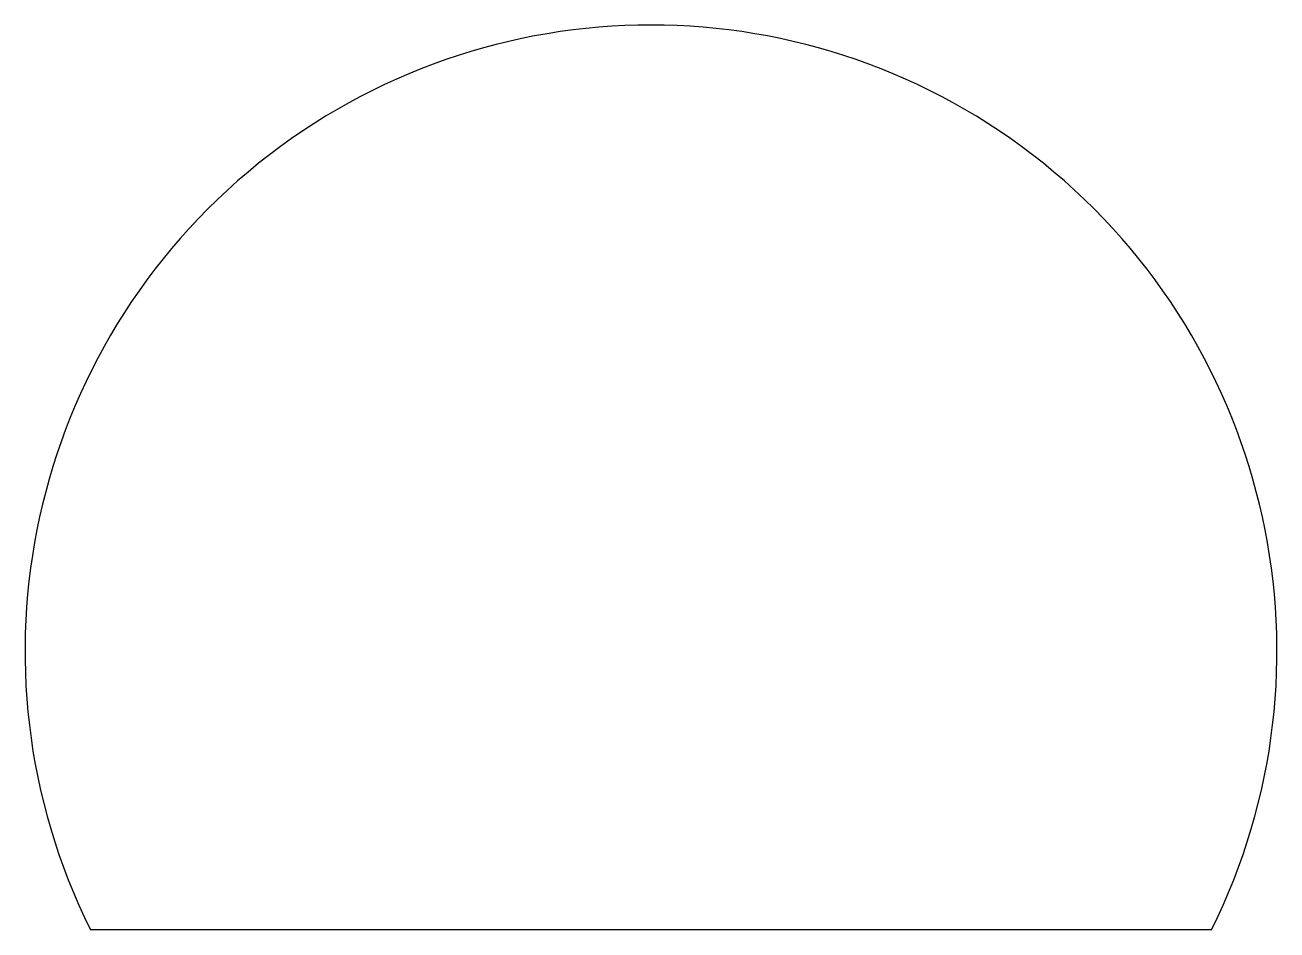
# Model space of a CAD drawing. Header units: millimetres. Extents: x -281 to 281, y -125 to 281.
import ezdxf

# ---------------------------------------------------------------- set-up
doc = ezdxf.new("R2010")
doc.units = ezdxf.units.MM

msp = doc.modelspace()

# ---------------------------------------------------------------- linework, layer by layer
msp.add_line((251.39, -125), (-251.39, -125))
msp.add_arc((0, 0), 280.75, -26.4384, 206.4384)

doc.saveas('drawing.dxf')
